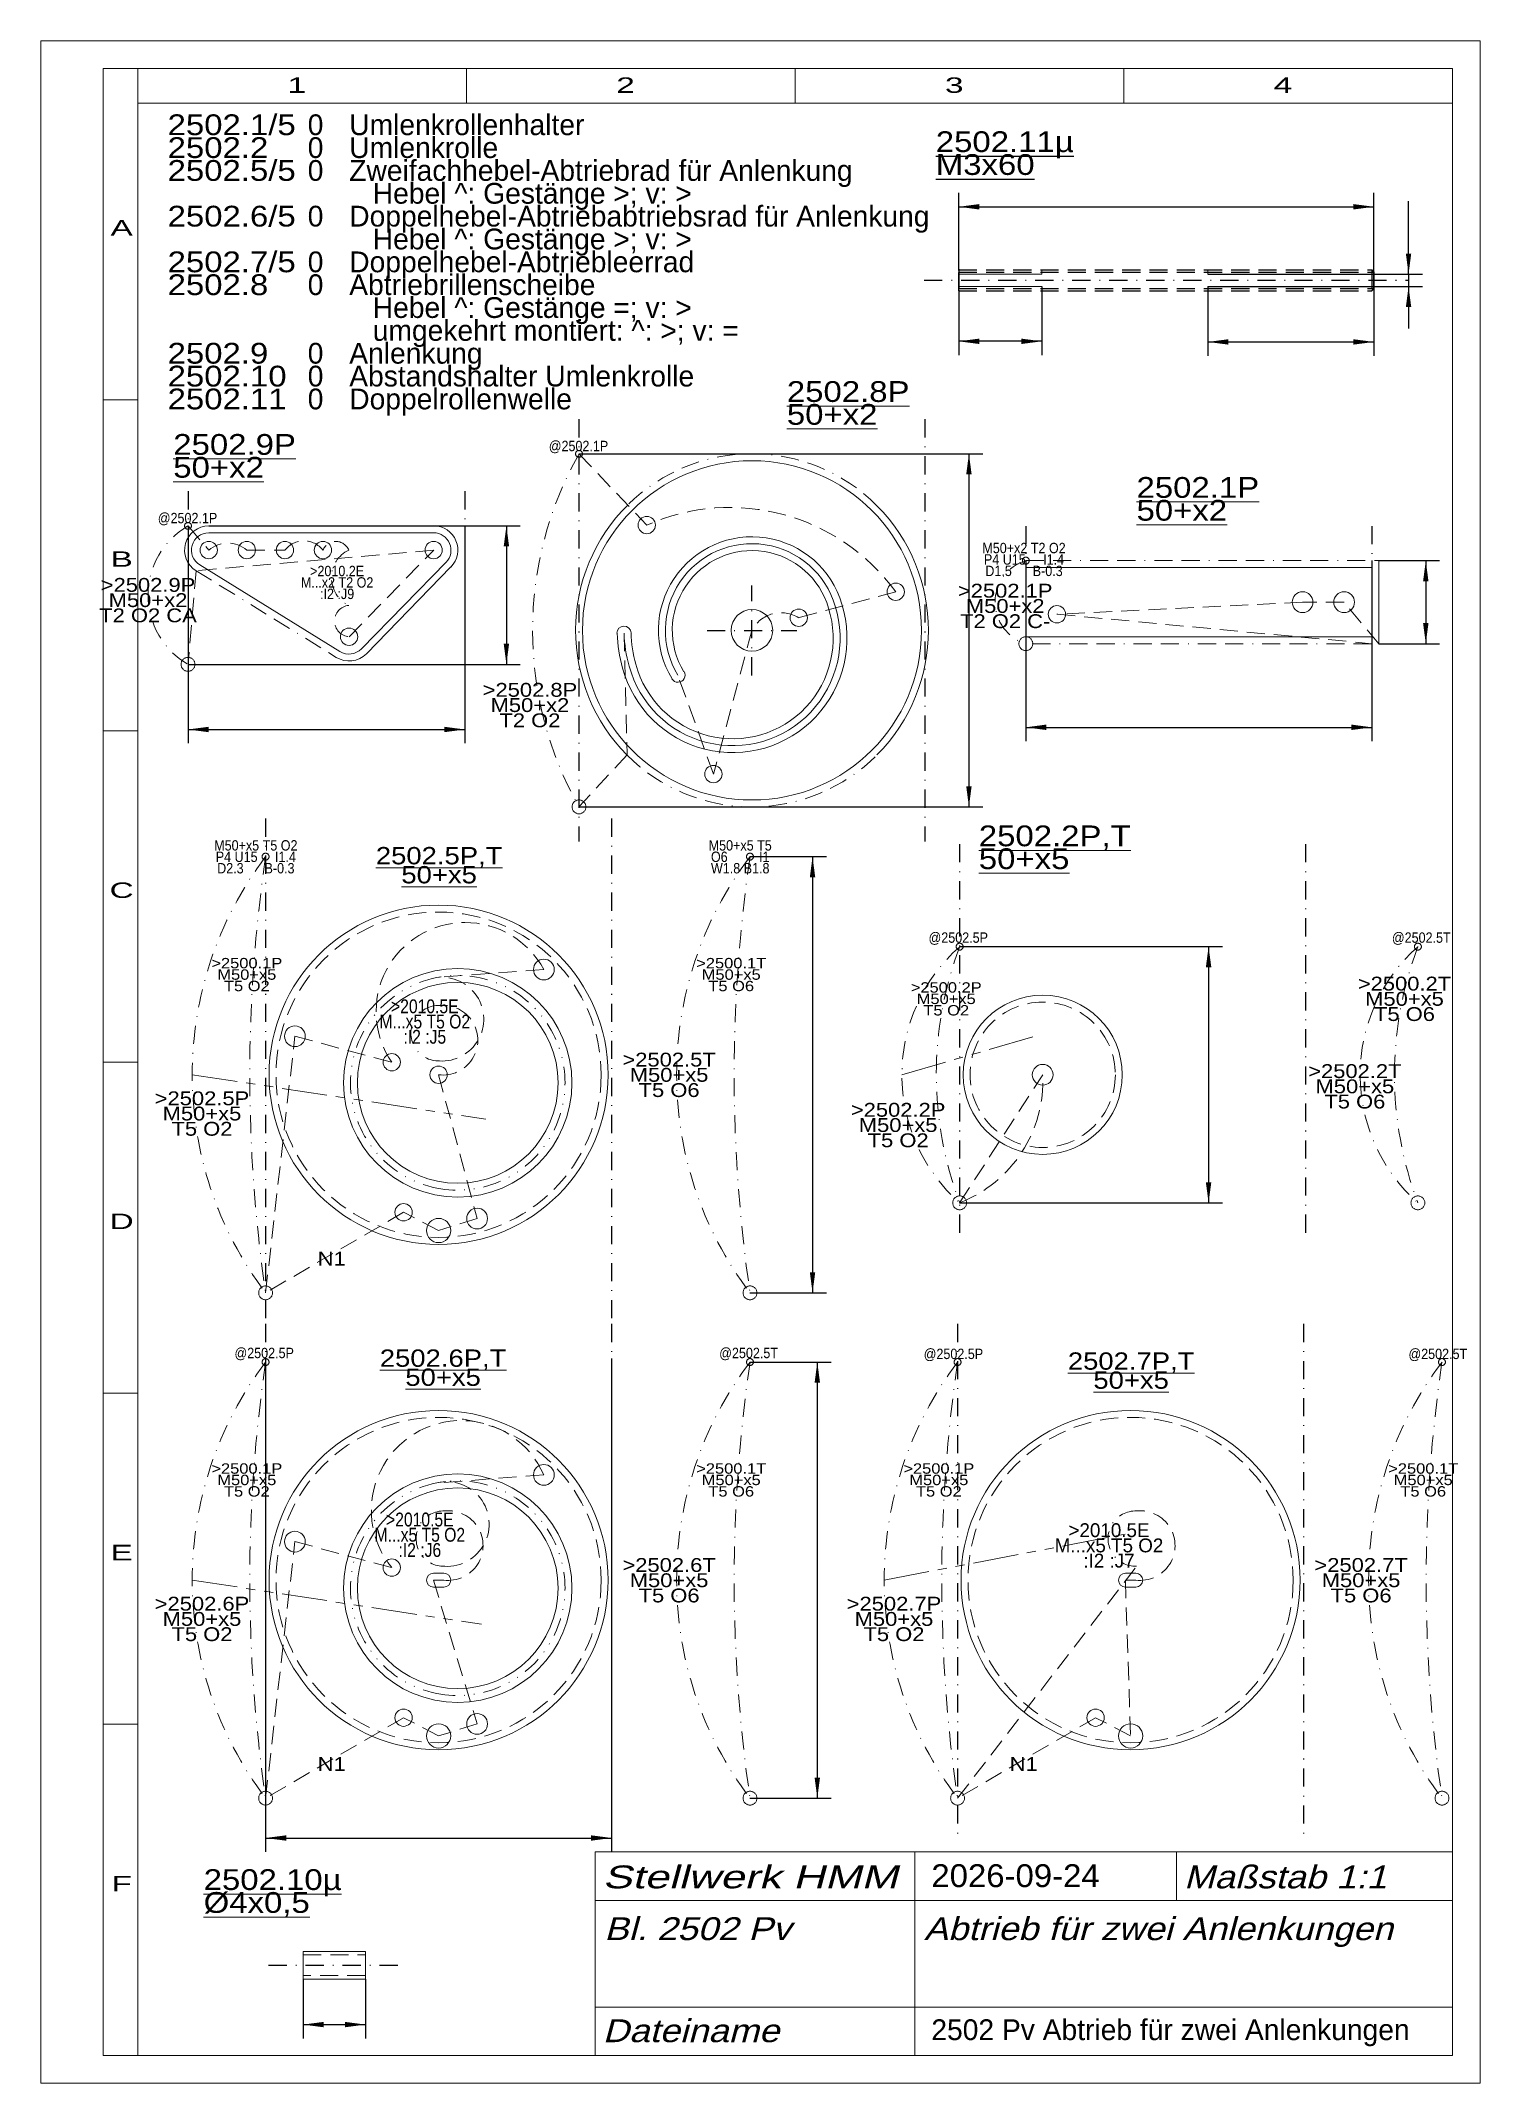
# Model space of a CAD drawing. Extents: x 1 to 209, y 1 to 296.
import ezdxf
from ezdxf.enums import TextEntityAlignment as Align

# ---------------------------------------------------------------- set-up
doc = ezdxf.new("R2010")
doc.units = 0
doc.header["$LTSCALE"] = 5.25
for name, pattern in [('BORDER', [1.75, 0.5, -0.25, 0.5, -0.25, 0, -0.25]), ('DASHDOT', [1, 0.5, -0.25, 0, -0.25]), ('DASHED', [0.75, 0.5, -0.25]), ('DIVIDE', [1.25, 0.5, -0.25, 0, -0.25, 0, -0.25]), ('PHANTOM', [2.5, 1.25, -0.25, 0.25, -0.25, 0.25, -0.25])]:
    doc.linetypes.add(name, pattern=pattern)
for name, color, linetype, lineweight in [('2501 ABTRIEBRAHMEN', 7, 'CONTINUOUS', 0), ('2501 HEBEL 0_0_22_5', 11, 'CONTINUOUS', 18), ('2501 HEBEL 22_5_0_22_5', 14, 'CONTINUOUS', 18), ('2501 ROLLEN', 134, 'CONTINUOUS', 18), ('2502_1P', 30, 'CONTINUOUS', 0), ('2502_2P', 30, 'CONTINUOUS', 0), ('2502_2T', 14, 'CONTINUOUS', 0), ('2502_5P', 30, 'CONTINUOUS', 0), ('2502_5T', 14, 'CONTINUOUS', 0), ('2502_6P', 30, 'CONTINUOUS', 0), ('2502_6T', 14, 'CONTINUOUS', 0), ('2502_7P', 30, 'CONTINUOUS', 0), ('2502_7T', 14, 'CONTINUOUS', 0), ('2502_8P', 30, 'CONTINUOUS', 0), ('2502_9P', 30, 'CONTINUOUS', 0), ('2502___ ABTRIEB FÜR ZWEI ANLENKUNGEN', 6, 'DASHDOT', 0), ('BEMASSUNG', 7, 'CONTINUOUS', 25), ('BESCHRIFTUNG', 7, 'CONTINUOUS', 25), ('MASSGRENZEN', 172, 'CONTINUOUS', 25), ('MASSLINIEN', 172, 'CONTINUOUS', 25), ('MASSTEXTE', 212, 'CONTINUOUS', 25), ('MITTELLINIEN', 5, 'DASHDOT', 25), ('STANDARD', 7, 'CONTINUOUS', 0), ('UNSICHTBARE', 92, 'DASHED', 25)]:
    doc.layers.add(name, color=color, linetype=linetype, lineweight=lineweight)
doc.styles.add('Arial', font='arial.ttf')

# ---------------------------------------------------------------- blocks, each defined once
blk = doc.blocks.new('D352246784')
at = {"layer": 'MASSGRENZEN'}
for points in [[(33.48, 36.41), (36.46, 36.8), (36.46, 36.02)], [(83.48, 36.41), (80.51, 36.02), (80.51, 36.8)]]:
    blk.add_solid(points, dxfattribs=at)
at = {"layer": 'MASSLINIEN', "color": 172}
for p, q in [((33.48, 105.66), (33.48, 34.41)), ((83.48, 105.66), (83.48, 34.41)), ((33.48, 36.41), (83.48, 36.41))]:
    blk.add_line(p, q, dxfattribs=at)
blk = doc.blocks.new('D352244736')
at = {"layer": 'MASSGRENZEN'}
for points in [[(113.21, 105.16), (113.6, 102.18), (112.82, 102.18)], [(113.21, 42.16), (112.82, 45.13), (113.6, 45.13)]]:
    blk.add_solid(points, dxfattribs=at)
at = {"layer": 'MASSLINIEN', "color": 172}
for p, q in [((103.48, 105.16), (115.21, 105.16)), ((113.21, 105.16), (113.21, 42.16)), ((103.48, 42.16), (115.21, 42.16))]:
    blk.add_line(p, q, dxfattribs=at)
blk = doc.blocks.new('D352238336')
at = {"layer": 'MASSGRENZEN'}
for points in [[(143.34, 196.84), (146.32, 197.24), (146.32, 196.45)], [(193.34, 196.84), (190.37, 196.45), (190.37, 197.24)]]:
    blk.add_solid(points, dxfattribs=at)
at = {"layer": 'MASSLINIEN', "color": 172}
for p, q in [((143.34, 220.92), (143.34, 194.84)), ((193.34, 220.92), (193.34, 194.84)), ((143.34, 196.84), (193.34, 196.84))]:
    blk.add_line(p, q, dxfattribs=at)
blk = doc.blocks.new('D352238848')
at = {"layer": 'MASSGRENZEN'}
for points in [[(22.27, 196.53), (25.25, 196.92), (25.25, 196.14)], [(62.27, 196.53), (59.3, 196.14), (59.3, 196.92)]]:
    blk.add_solid(points, dxfattribs=at)
at = {"layer": 'MASSLINIEN', "color": 172}
for p, q in [((22.27, 225.94), (22.27, 194.53)), ((62.27, 225.94), (62.27, 194.53)), ((22.27, 196.53), (62.27, 196.53))]:
    blk.add_line(p, q, dxfattribs=at)
blk = doc.blocks.new('D352242944')
at = {"layer": 'MASSGRENZEN'}
for points in [[(68.28, 225.94), (68.67, 222.97), (67.89, 222.97)], [(68.28, 205.94), (67.89, 208.92), (68.67, 208.92)]]:
    blk.add_solid(points, dxfattribs=at)
at = {"layer": 'MASSLINIEN', "color": 172}
for p, q in [((25.27, 225.94), (70.28, 225.94)), ((68.28, 225.94), (68.28, 205.94)), ((22.27, 205.94), (70.28, 205.94))]:
    blk.add_line(p, q, dxfattribs=at)
blk = doc.blocks.new('D352233216')
at = {"layer": 'MASSGRENZEN'}
for points in [[(135.12, 236.35), (135.51, 233.38), (134.73, 233.38)], [(135.12, 185.35), (134.73, 188.33), (135.51, 188.33)]]:
    blk.add_solid(points, dxfattribs=at)
at = {"layer": 'MASSLINIEN', "color": 172}
for p, q in [((78.77, 236.35), (137.12, 236.35)), ((135.12, 236.35), (135.12, 185.35)), ((78.77, 185.35), (137.12, 185.35))]:
    blk.add_line(p, q, dxfattribs=at)
blk = doc.blocks.new('D352247040')
at = {"layer": 'MASSGRENZEN'}
for points in [[(112.52, 178.16), (112.91, 175.18), (112.13, 175.18)], [(112.52, 115.16), (112.13, 118.13), (112.91, 118.13)]]:
    blk.add_solid(points, dxfattribs=at)
at = {"layer": 'MASSLINIEN', "color": 172}
for p, q in [((103.48, 178.16), (114.52, 178.16)), ((112.52, 178.16), (112.52, 115.16)), ((103.48, 115.16), (114.52, 115.16))]:
    blk.add_line(p, q, dxfattribs=at)
blk = doc.blocks.new('D352232704')
at = {"layer": 'MASSGRENZEN'}
for points in [[(169.75, 165.16), (170.15, 162.18), (169.36, 162.18)], [(169.75, 128.16), (169.36, 131.13), (170.15, 131.13)]]:
    blk.add_solid(points, dxfattribs=at)
at = {"layer": 'MASSLINIEN', "color": 172}
for p, q in [((133.78, 165.16), (171.75, 165.16)), ((169.75, 165.16), (169.75, 128.16)), ((133.78, 128.16), (171.75, 128.16))]:
    blk.add_line(p, q, dxfattribs=at)
blk = doc.blocks.new('D352247552')
at = {"layer": 'MASSGRENZEN'}
for points in [[(201.14, 220.92), (201.53, 217.94), (200.75, 217.94)], [(201.14, 208.92), (200.75, 211.89), (201.53, 211.89)]]:
    blk.add_solid(points, dxfattribs=at)
at = {"layer": 'MASSLINIEN', "color": 172}
for p, q in [((194.34, 220.92), (203.14, 220.92)), ((201.14, 220.92), (201.14, 208.92)), ((194.34, 208.92), (203.14, 208.92))]:
    blk.add_line(p, q, dxfattribs=at)
blk = doc.blocks.new('D352238592')
at = {"layer": 'MASSGRENZEN'}
for points in [[(169.65, 252.51), (172.62, 252.9), (172.62, 252.12)], [(193.65, 252.51), (190.67, 252.12), (190.67, 252.9)]]:
    blk.add_solid(points, dxfattribs=at)
at = {"layer": 'MASSLINIEN', "color": 172}
for p, q in [((169.65, 260.51), (169.65, 250.51)), ((193.65, 260.22), (193.65, 250.51)), ((169.65, 252.51), (193.65, 252.51))]:
    blk.add_line(p, q, dxfattribs=at)
blk = doc.blocks.new('D352243968')
at = {"layer": 'MASSGRENZEN'}
for points in [[(133.65, 252.6), (136.62, 252.99), (136.62, 252.21)], [(145.65, 252.6), (142.67, 252.21), (142.67, 252.99)]]:
    blk.add_solid(points, dxfattribs=at)
at = {"layer": 'MASSLINIEN', "color": 172}
for p, q in [((133.65, 260.01), (133.65, 250.6)), ((145.65, 260.51), (145.65, 250.6)), ((145.65, 252.6), (133.65, 252.6))]:
    blk.add_line(p, q, dxfattribs=at)
blk = doc.blocks.new('D352237568')
at = {"layer": 'MASSGRENZEN'}
for points in [[(133.65, 272.03), (136.62, 272.42), (136.62, 271.64)], [(193.65, 272.03), (190.67, 271.64), (190.67, 272.42)]]:
    blk.add_solid(points, dxfattribs=at)
at = {"layer": 'MASSLINIEN', "color": 172}
for p, q in [((133.65, 262.81), (133.65, 274.03)), ((133.65, 272.03), (193.65, 272.03)), ((193.65, 260.22), (193.65, 274.03))]:
    blk.add_line(p, q, dxfattribs=at)
blk = doc.blocks.new('D352245504')
at = {"layer": 'MASSGRENZEN'}
for points in [[(198.65, 262.31), (198.26, 265.28), (199.04, 265.28)], [(198.65, 260.51), (199.04, 257.54), (198.26, 257.54)]]:
    blk.add_solid(points, dxfattribs=at)
at = {"layer": 'MASSLINIEN', "color": 172}
for p, q in [((198.65, 262.31), (198.65, 272.85)), ((169.65, 262.31), (200.65, 262.31)), ((169.65, 260.51), (200.65, 260.51)), ((198.65, 262.31), (198.65, 260.51)), ((198.65, 260.51), (198.65, 254.47))]:
    blk.add_line(p, q, dxfattribs=at)
blk = doc.blocks.new('D352234752')
at = {"layer": 'MASSGRENZEN'}
for points in [[(38.91, 9.46), (41.89, 9.85), (41.89, 9.07)], [(47.91, 9.46), (44.94, 9.07), (44.94, 9.85)]]:
    blk.add_solid(points, dxfattribs=at)
at = {"layer": 'MASSLINIEN', "color": 172}
for p, q in [((38.91, 16.04), (38.91, 7.46)), ((47.91, 16.04), (47.91, 7.46)), ((38.91, 9.46), (47.91, 9.46))]:
    blk.add_line(p, q, dxfattribs=at)

msp = doc.modelspace()

# ---------------------------------------------------------------- linework, layer by layer
at = {"layer": '2501 ABTRIEBRAHMEN'}
for p, q in [((143.34, 219.92), (193.34, 219.92)), ((143.34, 209.92), (143.34, 219.92)), ((193.34, 209.92), (193.34, 219.92)), ((193.34, 209.92), (143.34, 209.92)), ((38.91, 20.04), (47.91, 20.04)), ((38.91, 16.04), (38.91, 20.04)), ((47.91, 20.04), (47.91, 16.04)), ((47.91, 16.04), (38.91, 16.04))]:
    msp.add_line(p, q, dxfattribs=at)
at = {"layer": '2501 ABTRIEBRAHMEN', "linetype": 'DASHED'}
for p, q in [((38.91, 19.54), (47.91, 19.54)), ((47.91, 16.54), (38.91, 16.54))]:
    msp.add_line(p, q, dxfattribs=at)
at = {"layer": '2501 HEBEL 0_0_22_5'}
for centre, radius, start, end in [((103.77, 210.85), 13.52, 16.2558, 211.2558), ((103.77, 210.85), 11.52, 16.2558, 211.2558), ((101, 209.69), 16.5, 195.0703, 377.4413), ((101, 209.69), 14.5, 194.9067, 377.6048), ((85.27, 210.45), 1.02, 1.2558, 181.2558), ((103.77, 210.85), 19.48, 181.2558, 196.2558), ((103.77, 210.85), 17.48, 181.2558, 196.2558), ((93.08, 204.37), 1.02, 211.2558, 391.2558)]:
    msp.add_arc(centre, radius, start, end, dxfattribs=at)
at = {"layer": '2501 HEBEL 22_5_0_22_5'}
for p, q in [((57.77, 224.94), (25.27, 224.94)), ((23.96, 220.32), (44.23, 207.8)), ((59.56, 220.7), (47.33, 208.18))]:
    msp.add_line(p, q, dxfattribs=at)
for centre, start, end in [((25.27, 222.44), 90, 238.3025), ((57.77, 222.44), 315.6738, 450), ((45.54, 209.92), 238.3025, 315.6738)]:
    msp.add_arc(centre, 2.5, start, end, dxfattribs=at)
at = {"layer": '2501 ROLLEN'}
for p, q in [((59.23, 74.66), (57.73, 74.66)), ((159.23, 74.66), (157.73, 74.66)), ((57.73, 72.66), (59.23, 72.66)), ((157.73, 72.66), (159.23, 72.66))]:
    msp.add_line(p, q, dxfattribs=at)
for centre, radius in [((103.77, 210.85), 24.5), ((58.48, 146.66), 24.5), ((61.25, 145.49), 16.5), ((61.25, 145.49), 14.5), ((145.78, 146.66), 11.5), ((58.48, 73.66), 24.5), ((158.48, 73.66), 24.5), ((61.25, 72.49), 16.5), ((61.25, 72.49), 14.5)]:
    msp.add_circle(centre, radius, dxfattribs=at)
at = {"layer": '2501 ROLLEN', "linetype": 'DASHED'}
for centre, radius in [((58.48, 146.66), 23.5), ((145.78, 146.66), 10.5), ((58.48, 73.66), 23.5), ((158.48, 73.66), 23.5)]:
    msp.add_circle(centre, radius, dxfattribs=at)
at = {"layer": '2501 ROLLEN'}
for centre, start, end in [((57.73, 73.66), 90, 270), ((59.23, 73.66), 270, 450), ((157.73, 73.66), 90, 270), ((159.23, 73.66), 270, 450)]:
    msp.add_arc(centre, 1, start, end, dxfattribs=at)
at = {"layer": '2502_1P', "linetype": 'BORDER'}
for p, q in [((143.34, 220.92), (194.34, 220.92)), ((193.34, 208.92), (143.34, 208.92))]:
    msp.add_line(p, q, dxfattribs=at)
at = {"layer": '2502_1P'}
msp.add_line((194.34, 220.92), (194.34, 208.92), dxfattribs=at)
at = {"layer": '2502_1P', "linetype": 'DASHED'}
for p, q in [((183.34, 214.92), (147.84, 213.18)), ((147.84, 213.18), (193.34, 208.92)), ((189.34, 214.92), (183.34, 214.92)), ((194.34, 208.92), (189.34, 214.92))]:
    msp.add_line(p, q, dxfattribs=at)
at = {"layer": '2502_1P', "linetype": 'PHANTOM'}
for centre, radius in [((143.34, 220.92), 0.5), ((143.34, 208.92), 1)]:
    msp.add_circle(centre, radius, dxfattribs=at)
at = {"layer": '2502_1P'}
for centre, radius in [((183.34, 214.92), 1.5), ((189.34, 214.92), 1.5), ((147.84, 213.18), 1.25)]:
    msp.add_circle(centre, radius, dxfattribs=at)
at = {"layer": '2502_2P', "linetype": 'DASHED'}
msp.add_line((133.78, 128.16), (145.78, 146.66), dxfattribs=at)
at = {"layer": '2502_2P', "linetype": 'PHANTOM'}
for centre, radius in [((133.78, 165.16), 0.5), ((133.78, 128.16), 1)]:
    msp.add_circle(centre, radius, dxfattribs=at)
at = {"layer": '2502_2P'}
msp.add_circle((145.78, 146.66), 1.5, dxfattribs=at)
at = {"layer": '2502_2P', "linetype": 'DASHDOT'}
msp.add_arc((182.66, 146.66), 52.26, 159.2671, 200.7329, dxfattribs=at)
at = {"layer": '2502_2P', "linetype": 'DASHED'}
msp.add_arc((126.95, 145.73), 18.85, 291.241, 362.8202, dxfattribs=at)
at = {"layer": '2502_2T', "linetype": 'PHANTOM'}
for centre, radius in [((200, 165.16), 0.5), ((200, 128.16), 1)]:
    msp.add_circle(centre, radius, dxfattribs=at)
at = {"layer": '2502_2T', "linetype": 'DASHDOT'}
msp.add_arc((248.88, 146.66), 52.26, 159.2671, 200.7329, dxfattribs=at)
at = {"layer": '2502_5P', "linetype": 'DASHED'}
for p, q in [((73.69, 161.86), (58.25, 160.7)), ((33.48, 115.16), (37.72, 152.22)), ((37.72, 152.22), (51.72, 148.47)), ((58.48, 146.66), (64.05, 125.89)), ((53.42, 126.79), (33.48, 115.16)), ((58.48, 124.16), (53.42, 126.79)), ((64.05, 125.89), (58.48, 124.16))]:
    msp.add_line(p, q, dxfattribs=at)
at = {"layer": '2502_5P', "linetype": 'PHANTOM'}
for centre, radius in [((33.48, 178.16), 0.5), ((33.48, 115.16), 1)]:
    msp.add_circle(centre, radius, dxfattribs=at)
at = {"layer": '2502_5P'}
for centre, radius in [((73.69, 161.86), 1.5), ((37.72, 152.22), 1.5), ((51.72, 148.47), 1.25), ((58.48, 146.66), 1.25), ((53.42, 126.79), 1.25), ((64.05, 125.89), 1.5), ((58.48, 124.16), 1.75)]:
    msp.add_circle(centre, radius, dxfattribs=at)
at = {"layer": '2502_5P', "linetype": 'DASHDOT'}
for centre, radius, start, end in [((248.65, 146.66), 217.46, 171.6711, 188.3289), ((58.48, 152.66), 4, 88.2101, 271.7899)]:
    msp.add_arc(centre, radius, start, end, dxfattribs=at)
at = {"layer": '2502_5P', "linetype": 'DASHED'}
for centre, radius, start, end in [((62.33, 155.77), 12.88, 28.2008, 214.5384), ((58.96, 154.69), 6.05, 266.6363, 456.7806), ((59.12, 151.65), 5.03, 262.7629, 455.8051)]:
    msp.add_arc(centre, radius, start, end, dxfattribs=at)
at = {"layer": '2502_5P', "linetype": 'DIVIDE'}
msp.add_arc((61.25, 145.49), 15.5, 101.1599, 258.8401, dxfattribs=at)
at = {"layer": '2502_5P', "color": 14, "linetype": 'DIVIDE'}
msp.add_arc((61.25, 145.49), 15.5, 258.8401, 461.1599, dxfattribs=at)
at = {"layer": '2502_5T', "linetype": 'PHANTOM'}
for centre, radius in [((103.48, 178.16), 0.5), ((103.48, 115.16), 1)]:
    msp.add_circle(centre, radius, dxfattribs=at)
at = {"layer": '2502_5T', "linetype": 'DASHDOT'}
msp.add_arc((318.65, 146.66), 217.46, 171.6711, 188.3289, dxfattribs=at)
at = {"layer": '2502_6P', "linetype": 'DASHED'}
for p, q in [((73.69, 88.86), (58.25, 87.7)), ((33.48, 42.16), (37.72, 79.22)), ((37.72, 79.22), (51.72, 75.47)), ((57.73, 73.66), (64.05, 52.89)), ((53.42, 53.79), (33.48, 42.16)), ((58.48, 51.16), (53.42, 53.79)), ((64.05, 52.89), (58.48, 51.16))]:
    msp.add_line(p, q, dxfattribs=at)
at = {"layer": '2502_6P'}
msp.add_line((57.73, 73.66), (59.23, 73.66), dxfattribs=at)
at = {"layer": '2502_6P', "linetype": 'PHANTOM'}
for centre, radius in [((33.48, 105.16), 0.5), ((33.48, 42.16), 1)]:
    msp.add_circle(centre, radius, dxfattribs=at)
at = {"layer": '2502_6P'}
for centre, radius in [((73.69, 88.86), 1.5), ((37.72, 79.22), 1.5), ((51.72, 75.47), 1.25), ((53.42, 53.79), 1.25), ((64.05, 52.89), 1.5), ((58.48, 51.16), 1.75)]:
    msp.add_circle(centre, radius, dxfattribs=at)
at = {"layer": '2502_6P', "linetype": 'DASHDOT'}
for centre, radius, start, end in [((248.65, 73.66), 217.46, 171.6711, 188.3289), ((59.23, 79.66), 4, 88.2101, 271.7899)]:
    msp.add_arc(centre, radius, start, end, dxfattribs=at)
at = {"layer": '2502_6P', "linetype": 'DASHED'}
for centre, radius, start, end in [((61.75, 83.72), 12.99, 23.2791, 219.4601), ((59.68, 81.76), 6.11, 266.9918, 463.5329), ((59.87, 78.65), 5.03, 262.7629, 455.8051)]:
    msp.add_arc(centre, radius, start, end, dxfattribs=at)
at = {"layer": '2502_6P', "linetype": 'DIVIDE'}
msp.add_arc((61.25, 72.49), 15.5, 101.1599, 258.8401, dxfattribs=at)
at = {"layer": '2502_6P', "color": 14, "linetype": 'DIVIDE'}
msp.add_arc((61.25, 72.49), 15.5, 258.8401, 461.1599, dxfattribs=at)
at = {"layer": '2502_6T', "linetype": 'PHANTOM'}
for centre, radius in [((103.48, 105.16), 0.5), ((103.48, 42.16), 1)]:
    msp.add_circle(centre, radius, dxfattribs=at)
at = {"layer": '2502_6T', "linetype": 'DASHDOT'}
msp.add_arc((318.65, 73.66), 217.46, 171.6711, 188.3289, dxfattribs=at)
at = {"layer": '2502_7P', "linetype": 'DASHED'}
for p, q in [((133.48, 42.16), (159.36, 75.66)), ((157.73, 73.66), (158.48, 51.16)), ((153.42, 53.79), (133.48, 42.16)), ((158.48, 51.16), (153.42, 53.79))]:
    msp.add_line(p, q, dxfattribs=at)
at = {"layer": '2502_7P'}
msp.add_line((157.73, 73.66), (159.23, 73.66), dxfattribs=at)
at = {"layer": '2502_7P', "linetype": 'PHANTOM'}
for centre, radius in [((133.48, 105.16), 0.5), ((133.48, 42.16), 1)]:
    msp.add_circle(centre, radius, dxfattribs=at)
at = {"layer": '2502_7P'}
for centre, radius in [((153.42, 53.79), 1.25), ((158.48, 51.16), 1.75)]:
    msp.add_circle(centre, radius, dxfattribs=at)
at = {"layer": '2502_7P', "linetype": 'DASHDOT'}
for centre, radius, start, end in [((348.65, 73.66), 217.46, 171.6711, 188.3289), ((159.23, 79.66), 4, 88.2101, 271.7899)]:
    msp.add_arc(centre, radius, start, end, dxfattribs=at)
at = {"layer": '2502_7P', "linetype": 'DASHED'}
msp.add_arc((159.87, 78.65), 5.03, 262.7629, 455.8051, dxfattribs=at)
at = {"layer": '2502_7T', "linetype": 'PHANTOM'}
for centre, radius in [((203.48, 105.16), 0.5), ((203.48, 42.16), 1)]:
    msp.add_circle(centre, radius, dxfattribs=at)
at = {"layer": '2502_7T', "linetype": 'DASHDOT'}
msp.add_arc((418.65, 73.66), 217.46, 171.6711, 188.3289, dxfattribs=at)
at = {"layer": '2502_8P', "linetype": 'DASHED'}
for p, q in [((78.77, 236.35), (88.57, 226.06)), ((124.54, 216.42), (110.53, 212.67)), ((85.3, 210.45), (85.71, 192.85)), ((103.77, 210.85), (98.2, 190.09)), ((98.2, 190.09), (93.07, 204.36)), ((85.71, 192.85), (78.77, 185.35))]:
    msp.add_line(p, q, dxfattribs=at)
at = {"layer": '2502_8P', "linetype": 'PHANTOM'}
for centre, radius in [((78.77, 236.35), 0.5), ((78.77, 185.35), 1)]:
    msp.add_circle(centre, radius, dxfattribs=at)
at = {"layer": '2502_8P'}
for centre, radius in [((88.57, 226.06), 1.25), ((124.54, 216.42), 1.25), ((103.77, 210.85), 3), ((110.53, 212.67), 1.25), ((98.2, 190.09), 1.25)]:
    msp.add_circle(centre, radius, dxfattribs=at)
at = {"layer": '2502_8P', "linetype": 'BORDER'}
for start, end in [(44.9009, 134.7764), (224.9009, 315.0991)]:
    msp.add_arc((103.77, 210.85), 25.5, start, end, dxfattribs=at)
at = {"layer": '2502_8P'}
for centre, radius, start, end in [((103.77, 210.85), 25.5, 134.7764, 224.9009), ((103.77, 210.85), 25.5, 315.0991, 404.9009), ((103.77, 210.85), 12.52, 16.2086, 211.2558), ((101, 209.69), 15.5, 195.0321, 377.4797), ((103.77, 210.85), 18.48, 181.2558, 196.2879)]:
    msp.add_arc(centre, radius, start, end, dxfattribs=at)
at = {"layer": '2502_8P', "linetype": 'DASHED'}
for centre, radius, start, end in [((100.59, 198.98), 29.62, 36.0569, 113.9431), ((107.99, 208.63), 4.77, 57.8005, 152.1995)]:
    msp.add_arc(centre, radius, start, end, dxfattribs=at)
at = {"layer": '2502_9P', "linetype": 'DASHED'}
for p, q in [((22.27, 225.94), (25.27, 222.44)), ((57.77, 222.44), (23.43, 219.46)), ((30.77, 222.44), (36.27, 222.44)), ((45.54, 209.92), (57.77, 222.44)), ((23.43, 219.46), (22.27, 205.94))]:
    msp.add_line(p, q, dxfattribs=at)
at = {"layer": '2502_9P', "linetype": 'BORDER'}
for p, q in [((57.77, 225.94), (25.27, 225.94)), ((23.43, 219.46), (43.7, 206.95))]:
    msp.add_line(p, q, dxfattribs=at)
at = {"layer": '2502_9P'}
msp.add_line((60.27, 220), (48.05, 207.48), dxfattribs=at)
at = {"layer": '2502_9P', "linetype": 'PHANTOM'}
for centre, radius in [((22.27, 225.94), 0.5), ((22.27, 205.94), 1)]:
    msp.add_circle(centre, radius, dxfattribs=at)
at = {"layer": '2502_9P'}
for centre in [(25.27, 222.44), (30.77, 222.44), (36.27, 222.44), (41.77, 222.44), (57.77, 222.44), (45.54, 209.92)]:
    msp.add_circle(centre, 1.25, dxfattribs=at)
for centre, start, end in [((25.27, 222.44), 90, 238.3025), ((57.77, 222.44), 315.6738, 450), ((45.54, 209.92), 238.3025, 315.6738)]:
    msp.add_arc(centre, 3.5, start, end, dxfattribs=at)
at = {"layer": '2502_9P', "linetype": 'DASHED'}
for centre, radius, start, end in [((28.02, 219.25), 4.21, 49.274, 130.726), ((39.02, 220.29), 3.49, 38.0646, 141.9354), ((43.64, 221.69), 2.01, 22.0791, 158.0862), ((45.72, 212.19), 2.27, 95.5786, 265.4488)]:
    msp.add_arc(centre, radius, start, end, dxfattribs=at)
at = {"layer": '2502_9P', "linetype": 'DASHDOT'}
msp.add_arc((47.45, 218.45), 4.45, 115.9937, 244.0063, dxfattribs=at)
at = {"layer": '2502___ ABTRIEB FÜR ZWEI ANLENKUNGEN', "linetype": 'CONTINUOUS'}
for p, q in [((145.65, 262.91), (145.65, 262.31)), ((169.65, 262.91), (169.65, 262.31)), ((133.65, 262.31), (145.65, 262.31)), ((133.65, 260.51), (145.65, 260.51)), ((145.65, 260.51), (145.65, 259.91)), ((169.65, 262.31), (193.34, 262.31)), ((169.65, 260.51), (169.65, 259.91)), ((169.65, 260.51), (193.34, 260.51))]:
    msp.add_line(p, q, dxfattribs=at)
at = {"layer": '2502___ ABTRIEB FÜR ZWEI ANLENKUNGEN', "linetype": 'PHANTOM'}
for p, q in [((125.43, 146.66), (144.93, 152.28)), ((22.88, 146.66), (65.32, 140.23)), ((122.88, 73.66), (158.27, 80.41)), ((22.88, 73.66), (64.67, 67.29))]:
    msp.add_line(p, q, dxfattribs=at)
at = {"layer": '2502___ ABTRIEB FÜR ZWEI ANLENKUNGEN', "linetype": 'DASHDOT'}
for centre, radius, start, end in [((123.84, 210.85), 51.78, 150.4997, 209.5003), ((28.04, 215.94), 11.55, 119.9991, 240.0009), ((145.17, 214.92), 6.27, 106.9431, 253.0569), ((150.08, 146.66), 24.65, 131.3766, 228.6234)]:
    msp.add_arc(centre, radius, start, end, dxfattribs=at)
at = {"layer": '2502___ ABTRIEB FÜR ZWEI ANLENKUNGEN'}
for centre in [(74.97, 146.66), (74.97, 73.66), (174.97, 73.66)]:
    msp.add_arc(centre, 52.09, 142.7898, 217.2102, dxfattribs=at)
at = {"layer": '2502___ ABTRIEB FÜR ZWEI ANLENKUNGEN', "color": 134}
for centre in [(144.97, 146.66), (144.97, 73.66), (244.97, 73.66)]:
    msp.add_arc(centre, 52.09, 142.7898, 217.2102, dxfattribs=at)
at = {"layer": '2502___ ABTRIEB FÜR ZWEI ANLENKUNGEN', "color": 134, "linetype": 'DASHDOT'}
msp.add_arc((216.3, 146.66), 24.65, 131.3766, 228.6234, dxfattribs=at)
at = {"layer": 'MITTELLINIEN'}
for p, q in [((128.65, 261.41), (198.65, 261.41)), ((78.77, 241.35), (78.77, 180.35)), ((128.77, 241.35), (128.77, 180.35)), ((22.27, 230.94), (22.27, 197.75)), ((62.27, 230.94), (62.27, 196.92)), ((143.34, 225.92), (143.34, 203.92)), ((193.34, 225.92), (193.34, 203.92)), ((103.77, 204.35), (103.77, 217.35)), ((97.27, 210.85), (110.27, 210.85)), ((33.48, 183.66), (33.48, 109.16)), ((83.48, 183.66), (83.48, 109.16)), ((133.78, 179.97), (133.78, 123.16)), ((183.78, 179.97), (183.78, 123.16)), ((33.48, 110.66), (33.48, 36.16)), ((83.48, 110.66), (83.48, 36.16)), ((133.48, 110.66), (133.48, 36.16)), ((183.48, 110.66), (183.48, 36.16)), ((33.91, 18.04), (52.91, 18.04))]:
    msp.add_line(p, q, dxfattribs=at)
at = {"layer": 'STANDARD'}
for p, q in [((1, 1), (1, 296)), ((1, 296), (209, 296)), ((209, 296), (209, 1)), ((10, 5), (10, 292)), ((10, 292), (15, 292)), ((15, 292), (205, 292)), ((15, 287), (15, 292)), ((62.5, 292), (62.5, 287)), ((110, 292), (110, 287)), ((157.5, 292), (157.5, 287)), ((205, 292), (205, 287)), ((15, 287), (205, 287)), ((15, 5), (15, 287)), ((205, 287), (205, 5)), ((10, 244.17), (15, 244.17)), ((10, 196.33), (15, 196.33)), ((205, 182.12), (205, 5.12)), ((10, 148.5), (15, 148.5)), ((10, 100.67), (15, 100.67)), ((10, 52.83), (15, 52.83)), ((10, 5), (15, 5)), ((205, 5), (15, 5)), ((209, 1), (1, 1))]:
    msp.add_line(p, q, dxfattribs=at)
at = {"layer": 'STANDARD', "lineweight": 0}
for p, q in [((81.11, 34.4), (205, 34.4)), ((81.11, 34.4), (81.11, 5)), ((127.31, 34.4), (127.31, 5)), ((165.11, 34.4), (165.11, 27.4)), ((81.11, 27.4), (205, 27.4)), ((81.11, 12), (205, 12))]:
    msp.add_line(p, q, dxfattribs=at)
at = {"layer": 'UNSICHTBARE'}
for p, q in [((133.65, 262.91), (133.75, 262.91)), ((133.65, 259.91), (133.65, 262.91)), ((133.65, 262.91), (193.34, 262.91)), ((133.65, 262.91), (133.65, 259.91)), ((133.65, 262.81), (133.65, 261.81)), ((133.65, 262.6), (193.65, 262.6)), ((193.34, 262.91), (193.34, 259.91)), ((193.34, 262.91), (193.65, 262.6)), ((193.65, 262.6), (193.65, 260.22)), ((133.65, 261.81), (133.65, 261.01)), ((133.65, 260.01), (133.65, 261.01)), ((133.65, 260.22), (193.65, 260.22)), ((133.65, 259.91), (133.75, 259.91)), ((133.65, 259.91), (193.34, 259.91)), ((193.34, 259.91), (193.65, 260.22))]:
    msp.add_line(p, q, dxfattribs=at)
for centre, start, end in [((133.75, 262.81), 90, 180), ((133.75, 260.01), 180, 270)]:
    msp.add_arc(centre, 0.1, start, end, dxfattribs=at)

# ---------------------------------------------------------------- block references
at = {"layer": 'BEMASSUNG'}
for name in ['D352237568', 'D352245504', 'D352243968', 'D352238592', 'D352233216', 'D352238848', 'D352242944', 'D352238336', 'D352247552', 'D352247040', 'D352232704', 'D352246784', 'D352244736', 'D352234752']:
    msp.add_blockref(name, (0, 0), dxfattribs=at)

# ---------------------------------------------------------------- texts
at = {"layer": '2502_1P', "linetype": 'DIVIDE', "insert": (143.08, 221.08), "char_height": 1.5, "attachment_point": 5, "line_spacing_factor": 0.66, "style": 'Arial'}
msp.add_mtext('\\W0.864827;M50+x2 T2 O2\\PP4 U15     I1.4\\PD1.5      B-0.3', dxfattribs=at)
at = {"layer": '2502_2P', "linetype": 'DIVIDE', "style": 'Arial', "width": 0.864818}
msp.add_text('@2502.5P', height=1.5, dxfattribs=at).set_placement((133.58, 166.47), align=Align.MIDDLE_CENTER)
at = {"layer": '2502_2P', "insert": (131.84, 157.61), "char_height": 1.5, "attachment_point": 5, "line_spacing_factor": 0.66, "style": 'Arial'}
msp.add_mtext('\\W1.135109;>2500.2P\\PM50+x5\\PT5 O2', dxfattribs=at)
at = {"layer": '2502_2T', "linetype": 'DIVIDE', "style": 'Arial', "width": 0.864827}
msp.add_text('@2502.5T', height=1.5, dxfattribs=at).set_placement((200.49, 166.47), align=Align.MIDDLE_CENTER)
at = {"layer": '2502_2T', "insert": (198.06, 157.61), "char_height": 2, "attachment_point": 5, "line_spacing_factor": 0.66, "style": 'Arial'}
msp.add_mtext('\\W1.135136;>2500.2T\\PM50+x5\\PT5 O6', dxfattribs=at)
at = {"layer": '2502_5P', "linetype": 'PHANTOM', "style": 'Arial', "width": 1.135027}
msp.add_text('N1', height=2, dxfattribs=at).set_placement((41.01, 119.09))
at = {"layer": '2502_5P', "linetype": 'DIVIDE', "insert": (32.07, 178.13), "char_height": 1.5, "attachment_point": 5, "line_spacing_factor": 0.66, "style": 'Arial'}
msp.add_mtext('\\W0.864827;M50+x5 T5 O2\\PP4 U15     I1.4\\PD2.3      B-0.3', dxfattribs=at)
at = {"layer": '2502_5P', "insert": (30.77, 161.12), "char_height": 1.5, "attachment_point": 5, "line_spacing_factor": 0.66, "style": 'Arial'}
msp.add_mtext('\\W1.135110;>2500.1P\\PM50+x5\\PT5 O2', dxfattribs=at)
at = {"layer": '2502_5P', "linetype": 'DASHDOT', "insert": (56.49, 154.33), "char_height": 2, "attachment_point": 5, "line_spacing_factor": 0.66, "style": 'Arial'}
msp.add_mtext('\\W0.810845;>2010.5E\\PM...x5 T5 O2\\P:I2 :J5', dxfattribs=at)
at = {"layer": '2502_5T', "linetype": 'DIVIDE', "insert": (102.07, 178.13), "char_height": 1.5, "attachment_point": 5, "line_spacing_factor": 0.66, "style": 'Arial'}
msp.add_mtext('\\W0.864843;M50+x5 T5\\PO6         I1\\PW1.8 B1.8', dxfattribs=at)
at = {"layer": '2502_5T', "insert": (100.77, 161.12), "char_height": 1.5, "attachment_point": 5, "line_spacing_factor": 0.66, "style": 'Arial'}
msp.add_mtext('\\W1.135136;>2500.1T\\PM50+x5\\PT5 O6', dxfattribs=at)
at = {"layer": '2502_6P', "linetype": 'DIVIDE', "style": 'Arial', "width": 0.864818}
msp.add_text('@2502.5P', height=1.5, dxfattribs=at).set_placement((33.28, 106.47), align=Align.MIDDLE_CENTER)
at = {"layer": '2502_6P', "linetype": 'PHANTOM', "style": 'Arial', "width": 1.135027}
msp.add_text('N1', height=2, dxfattribs=at).set_placement((41.01, 46.09))
at = {"layer": '2502_6P', "insert": (30.77, 88.12), "char_height": 1.5, "attachment_point": 5, "line_spacing_factor": 0.66, "style": 'Arial'}
msp.add_mtext('\\W1.135110;>2500.1P\\PM50+x5\\PT5 O2', dxfattribs=at)
at = {"layer": '2502_6P', "linetype": 'DASHDOT', "insert": (55.77, 80.2), "char_height": 2, "attachment_point": 5, "line_spacing_factor": 0.66, "style": 'Arial'}
msp.add_mtext('\\W0.810845;>2010.5E\\PM...x5 T5 O2\\P:I2 :J6', dxfattribs=at)
at = {"layer": '2502_6T', "linetype": 'DIVIDE', "style": 'Arial', "width": 0.864827}
msp.add_text('@2502.5T', height=1.5, dxfattribs=at).set_placement((103.28, 106.47), align=Align.MIDDLE_CENTER)
at = {"layer": '2502_6T', "insert": (100.77, 88.12), "char_height": 1.5, "attachment_point": 5, "line_spacing_factor": 0.66, "style": 'Arial'}
msp.add_mtext('\\W1.135136;>2500.1T\\PM50+x5\\PT5 O6', dxfattribs=at)
at = {"layer": '2502_7P', "linetype": 'DIVIDE', "style": 'Arial', "width": 0.864818}
msp.add_text('@2502.5P', height=1.5, dxfattribs=at).set_placement((132.88, 106.34), align=Align.MIDDLE_CENTER)
at = {"layer": '2502_7P', "linetype": 'PHANTOM', "style": 'Arial', "width": 1.135027}
msp.add_text('N1', height=2, dxfattribs=at).set_placement((141.01, 46.09))
at = {"layer": '2502_7P', "insert": (130.77, 88.12), "char_height": 1.5, "attachment_point": 5, "line_spacing_factor": 0.66, "style": 'Arial'}
msp.add_mtext('\\W1.135110;>2500.1P\\PM50+x5\\PT5 O2', dxfattribs=at)
at = {"layer": '2502_7P', "linetype": 'DASHDOT', "insert": (155.36, 78.66), "char_height": 2, "attachment_point": 5, "line_spacing_factor": 0.66, "style": 'Arial'}
msp.add_mtext('\\W0.972839;>2010.5E\\PM...x5 T5 O2\\P:I2 :J7', dxfattribs=at)
at = {"layer": '2502_7T', "linetype": 'DIVIDE', "style": 'Arial', "width": 0.864827}
msp.add_text('@2502.5T', height=1.5, dxfattribs=at).set_placement((202.88, 106.34), align=Align.MIDDLE_CENTER)
at = {"layer": '2502_7T', "insert": (200.77, 88.12), "char_height": 1.5, "attachment_point": 5, "line_spacing_factor": 0.66, "style": 'Arial'}
msp.add_mtext('\\W1.135136;>2500.1T\\PM50+x5\\PT5 O6', dxfattribs=at)
at = {"layer": '2502_8P', "linetype": 'DIVIDE', "style": 'Arial', "width": 0.864818}
msp.add_text('@2502.1P', height=1.5, dxfattribs=at).set_placement((78.7, 237.48), align=Align.MIDDLE_CENTER)
at = {"layer": '2502_9P', "linetype": 'DIVIDE', "style": 'Arial', "width": 0.864818}
msp.add_text('@2502.1P', height=1.5, dxfattribs=at).set_placement((22.2, 227.07), align=Align.MIDDLE_CENTER)
at = {"layer": '2502_9P', "linetype": 'DASHDOT', "insert": (43.82, 217.76), "char_height": 1.5, "attachment_point": 5, "line_spacing_factor": 0.66, "style": 'Arial'}
msp.add_mtext('\\W0.864828;>2010.2E\\PM...x2 T2 O2\\P:I2 :J9', dxfattribs=at)
at = {"layer": '2502___ ABTRIEB FÜR ZWEI ANLENKUNGEN', "line_spacing_factor": 0.66, "style": 'Arial'}
for s, insert, char_height, attachment_point in [('\\W1.135134;2502.1/5\\P2502.2\\P2502.5/5\\P\\P2502.6/5\\P\\P2502.7/5\\P2502.8\\P\\P\\P2502.9\\P2502.10\\P2502.11', (19.32, 285.38), 3, 1), ('\\W0.972828;0\\P0\\P0\\P\\P0\\P\\P0\\P0\\P\\P\\P0\\P0\\P0', (39.57, 285.38), 3, 1), ('\\W0.972811;Umlenkrollenhalter\\PUmlenkrolle\\PZweifachhebel-Abtriebrad für Anlenkung\\P   Hebel ^ : Gestänge >; v: >\\PDoppelhebel-Abtriebabtriebsrad für Anlenkung\\P   Hebel ^ : Gestänge >; v: >\\PDoppelhebel-Abtriebleerrad\\PAbtriebrillenscheibe\\P   Hebel ^ : Gestänge =; v: >\\P   umgekehrt montiert: ^ : >; v: =\\PAnlenkung\\PAbstandshalter Umlenkrolle\\PDoppelrollenwelle', (45.57, 285.38), 3, 1), ('\\W1.135098;\\L2502.8P\\P50+x2', (108.81, 240.5), 3, 7), ('\\W1.135098;\\L2502.9P\\P50+x2', (20.14, 232.86), 3, 7), ('\\W1.135098;\\L2502.1P\\P50+x2', (159.34, 226.65), 3, 7), ('\\W1.135110;>2502.9P\\PM50+x2\\PT2 O2 CA', (16.49, 215.2), 2, 5), ('\\W1.135110;>2502.1P\\PM50+x2\\PT2 O2 C-', (140.36, 214.36), 2, 5), ('\\W1.135110;>2502.8P\\PM50+x2\\PT2 O2', (71.68, 200.04), 2, 5), ('\\W1.135094;\\L2502.2P,T\\P50+x5', (136.55, 176.32), 3, 7), ('\\W1.135094;\\L2502.5P,T\\P50+x5', (58.56, 176.91), 2.5, 5), ('\\W1.135110;>2502.5P\\PM50+x5\\PT5 O2', (24.29, 141.04), 2, 5), ('\\W1.135109;>2502.2P\\PM50+x5\\PT5 O2', (124.89, 139.38), 2, 5), ('\\W1.135094;\\L2502.6P,T\\P50+x5', (59.13, 104.33), 2.5, 5), ('\\W1.135094;\\L2502.7P,T\\P50+x5', (158.56, 103.91), 2.5, 5), ('\\W1.134914;>2502.6P\\PM50+x5\\PT5 O2', (24.29, 68.04), 2, 5), ('\\W1.135110;>2502.7P\\PM50+x5\\PT5 O2', (124.29, 68.04), 2, 5), ('\\W1.135126;\\L2502.10µ\\PØ4x0,5', (24.53, 25.04), 3, 7)]:
    msp.add_mtext(s, dxfattribs=dict(at, insert=insert, char_height=char_height, attachment_point=attachment_point))
at = {"layer": '2502___ ABTRIEB FÜR ZWEI ANLENKUNGEN', "color": 134, "char_height": 2, "attachment_point": 5, "line_spacing_factor": 0.66, "style": 'Arial'}
for s, insert in [('\\W1.135136;>2502.5T\\PM50+x5\\PT5 O6', (91.79, 146.63)), ('\\W1.135136;>2502.2T\\PM50+x5\\PT5 O6', (190.89, 144.97)), ('\\W1.134932;>2502.6T\\PM50+x5\\PT5 O6', (91.79, 73.63)), ('\\W1.135136;>2502.7T\\PM50+x5\\PT5 O6', (191.79, 73.63))]:
    msp.add_mtext(s, dxfattribs=dict(at, insert=insert))
at = {"layer": 'BESCHRIFTUNG', "style": 'Arial', "oblique": 15}
for s, width, p in [('Stellwerk HMM', 1.375804, (82.2, 32.44)), ('Maßstab 1:1', 1.143719, (166.2, 32.44)), ('Bl. 2502 Pv', 1.143715, (82.42, 24.96)), ('Abtrieb für zwei Anlenkungen', 1.130189, (128.62, 24.96)), ('Dateiname', 1.143709, (82.2, 10.22))]:
    msp.add_text(s, height=3.3, dxfattribs=dict(at, width=width)).set_placement(p, align=Align.TOP_LEFT)
at = {"layer": 'BESCHRIFTUNG', "style": 'Arial'}
for s, height, width, p in [('2026-09-24', 3.3, 1.031837, (129.69, 32.62)), ('2502 Pv Abtrieb für zwei Anlenkungen', 3, 0.972811, (129.69, 10.22))]:
    msp.add_text(s, height=height, dxfattribs=dict(at, width=width)).set_placement(p, align=Align.TOP_LEFT)
at = {"layer": 'BESCHRIFTUNG', "insert": (130.33, 276.59), "char_height": 3, "attachment_point": 7, "line_spacing_factor": 0.66, "style": 'Arial'}
msp.add_mtext('\\W1.135126;\\L2502.11µ\\PM3x60', dxfattribs=at)
at = {"layer": 'STANDARD', "style": 'Arial'}
for s, width, p in [('1', 1.547923, (38, 290.72)), ('2', 1.547922, (85.5, 290.72)), ('3', 1.547923, (133, 290.72)), ('4', 1.547923, (180.5, 290.72)), ('A', 1.547987, (12.68, 270.1)), ('B', 1.547987, (12.68, 222.26)), ('C', 1.548103, (12.68, 174.43)), ('D', 1.548104, (12.68, 126.6)), ('E', 1.547987, (12.68, 78.76)), ('F', 1.547769, (12.68, 30.93))]:
    msp.add_text(s, height=2.23, dxfattribs=dict(at, width=width)).set_placement(p, align=Align.TOP_CENTER)

doc.saveas('drawing.dxf')
